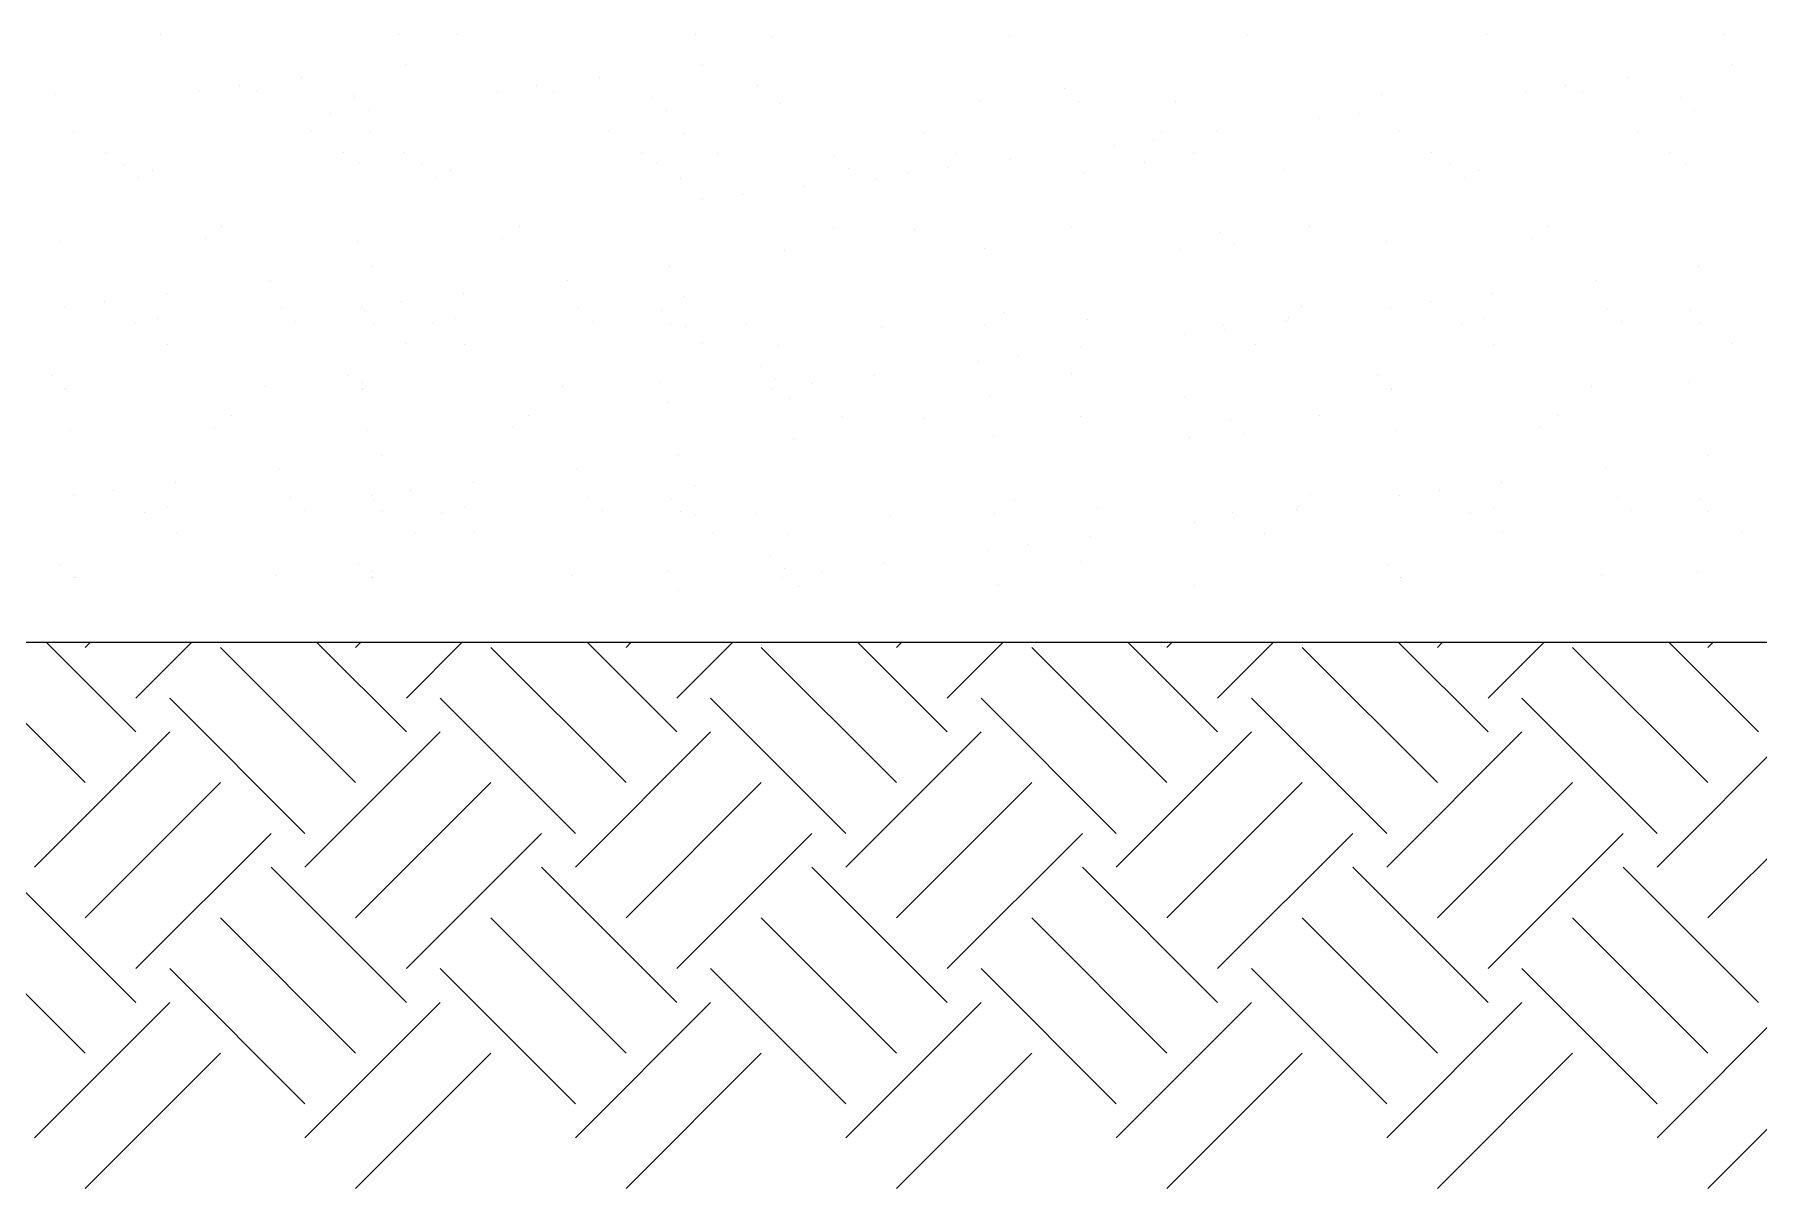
# Model space of a CAD drawing. Extents: x 109 to 4309, y -673 to 2245.
# Drawn here: x 822 to 1272.8, y 578.9 to 880.5 of the extents above; entities that cross this region are included whole.
import ezdxf

# ---------------------------------------------------------------- set-up
doc = ezdxf.new("R2010")
doc.units = 0
doc.header["$MEASUREMENT"] = 0
for name, color, linetype in [('LEVEL', 2, 'CONTINUOUS'), ('STAIR', 140, 'CONTINUOUS'), ('TREE', 3, 'CONTINUOUS')]:
    doc.layers.add(name, color=color, linetype=linetype)

msp = doc.modelspace()

# ---------------------------------------------------------------- linework, layer by layer
at = {"layer": 'LEVEL'}
for q in [(1302.82, 721.74), (1002.82, 721.74), (2419.1, 721.74)]:
    msp.add_line((802.82, 721.74), q, dxfattribs=at)
at = {"layer": 'STAIR'}
for p, q in [((848.53, 698.27), (825.06, 721.74)), ((835.27, 720.37), (836.64, 721.74)), ((848.53, 707.11), (863.16, 721.74)), ((919.24, 698.27), (895.77, 721.74)), ((905.98, 720.37), (907.35, 721.74)), ((919.24, 707.11), (933.87, 721.74)), ((989.95, 698.27), (966.48, 721.74)), ((976.69, 720.37), (978.06, 721.74)), ((989.95, 707.11), (1004.58, 721.74)), ((1060.66, 698.27), (1037.19, 721.74)), ((1047.4, 720.37), (1048.77, 721.74)), ((1060.66, 707.11), (1075.29, 721.74)), ((1131.37, 698.27), (1107.9, 721.74)), ((1118.11, 720.37), (1119.49, 721.74)), ((1131.37, 707.11), (1146, 721.74)), ((1202.08, 698.27), (1178.61, 721.74)), ((1188.82, 720.37), (1190.2, 721.74)), ((1202.08, 707.11), (1216.71, 721.74)), ((1272.79, 698.27), (1249.32, 721.74)), ((1259.53, 720.37), (1260.91, 721.74)), ((835.27, 685.01), (799.91, 720.37)), ((905.98, 685.01), (870.63, 720.37)), ((976.69, 685.01), (941.34, 720.37)), ((1047.4, 685.01), (1012.05, 720.37)), ((1118.11, 685.01), (1082.76, 720.37)), ((1188.82, 685.01), (1153.47, 720.37)), ((1259.53, 685.01), (1224.18, 720.37)), ((892.72, 671.75), (857.37, 707.11)), ((963.43, 671.75), (928.08, 707.11)), ((1034.14, 671.75), (998.79, 707.11)), ((1104.85, 671.75), (1069.5, 707.11)), ((1175.57, 671.75), (1140.21, 707.11)), ((1246.28, 671.75), (1210.92, 707.11)), ((822.01, 662.91), (857.37, 698.27)), ((892.72, 662.91), (928.08, 698.27)), ((963.43, 662.91), (998.79, 698.27)), ((1034.14, 662.91), (1069.5, 698.27)), ((1104.85, 662.91), (1140.21, 698.27)), ((1175.57, 662.91), (1210.92, 698.27)), ((1246.28, 662.91), (1281.63, 698.27)), ((835.27, 649.65), (870.63, 685.01)), ((905.98, 649.65), (941.34, 685.01)), ((976.69, 649.65), (1012.05, 685.01)), ((1047.4, 649.65), (1082.76, 685.01)), ((1118.11, 649.65), (1153.47, 685.01)), ((1188.82, 649.65), (1224.18, 685.01)), ((1259.53, 649.65), (1294.89, 685.01)), ((848.53, 636.4), (883.88, 671.75)), ((919.24, 636.4), (954.59, 671.75)), ((989.95, 636.4), (1025.3, 671.75)), ((1060.66, 636.4), (1096.02, 671.75)), ((1131.37, 636.4), (1166.73, 671.75)), ((1202.08, 636.4), (1237.44, 671.75)), ((848.53, 627.56), (813.17, 662.91)), ((919.24, 627.56), (883.88, 662.91)), ((989.95, 627.56), (954.59, 662.91)), ((1060.66, 627.56), (1025.3, 662.91)), ((1131.37, 627.56), (1096.02, 662.91)), ((1202.08, 627.56), (1166.73, 662.91)), ((1272.79, 627.56), (1237.44, 662.91)), ((835.27, 614.3), (799.91, 649.65)), ((905.98, 614.3), (870.63, 649.65)), ((976.69, 614.3), (941.34, 649.65)), ((1047.4, 614.3), (1012.05, 649.65)), ((1118.11, 614.3), (1082.76, 649.65)), ((1188.82, 614.3), (1153.47, 649.65)), ((1259.53, 614.3), (1224.18, 649.65)), ((892.72, 601.04), (857.37, 636.4)), ((963.43, 601.04), (928.08, 636.4)), ((1034.14, 601.04), (998.79, 636.4)), ((1104.85, 601.04), (1069.5, 636.4)), ((1175.57, 601.04), (1140.21, 636.4)), ((1246.28, 601.04), (1210.92, 636.4)), ((822.01, 592.2), (857.37, 627.56)), ((892.72, 592.2), (928.08, 627.56)), ((963.43, 592.2), (998.79, 627.56)), ((1034.14, 592.2), (1069.5, 627.56)), ((1104.85, 592.2), (1140.21, 627.56)), ((1175.57, 592.2), (1210.92, 627.56)), ((1246.28, 592.2), (1281.63, 627.56)), ((835.27, 578.94), (870.63, 614.3)), ((905.98, 578.94), (941.34, 614.3)), ((976.69, 578.94), (1012.05, 614.3)), ((1047.4, 578.94), (1082.76, 614.3)), ((1118.11, 578.94), (1153.47, 614.3)), ((1188.82, 578.94), (1224.18, 614.3)), ((1259.53, 578.94), (1294.89, 614.3))]:
    msp.add_line(p, q, dxfattribs=at)
at = {"layer": 'TREE', "linetype": 'CONTINUOUS'}
for p, q in [((854.84, 880.42), (854.84, 880.42)), ((917.12, 880.54), (917.12, 880.54)), ((932.58, 880.42), (932.58, 880.42)), ((994.86, 880.54), (994.86, 880.54)), ((1014.72, 880.08), (1014.72, 880.08)), ((1077, 880.2), (1077, 880.2)), ((1139.29, 880.31), (1139.29, 880.31)), ((1201.57, 880.42), (1201.57, 880.42)), ((1263.85, 880.54), (1263.85, 880.54)), ((919.05, 872.81), (919.05, 872.81)), ((996.79, 872.81), (996.79, 872.81)), ((1265.78, 872.81), (1265.78, 872.81)), ((865.22, 865.72), (865.22, 865.72)), ((875.63, 867.1), (875.63, 867.1)), ((879.94, 865.6), (879.94, 865.6)), ((891.89, 869.24), (891.89, 869.24)), ((942.95, 865.72), (942.95, 865.72)), ((953.36, 867.1), (953.36, 867.1)), ((957.68, 865.6), (957.68, 865.6)), ((969.62, 869.24), (969.62, 869.24)), ((1011.18, 867.16), (1011.18, 867.16)), ((1091.21, 866.47), (1091.21, 866.47)), ((1211.95, 865.72), (1211.95, 865.72)), ((1222.36, 867.1), (1222.36, 867.1)), ((1226.68, 865.6), (1226.68, 865.6)), ((1238.62, 869.24), (1238.62, 869.24)), ((827.59, 864.93), (827.59, 864.93)), ((905.33, 864.93), (905.33, 864.93)), ((905.72, 864.01), (905.72, 864.01)), ((983.46, 864.01), (983.46, 864.01)), ((1016.79, 862.56), (1016.79, 862.56)), ((1069.14, 863.23), (1069.14, 863.23)), ((1094.9, 863.09), (1094.9, 863.09)), ((1120.31, 862.98), (1120.31, 862.98)), ((1174.32, 864.93), (1174.32, 864.93)), ((1252.45, 864.01), (1252.45, 864.01)), ((899.53, 860.01), (899.53, 860.01)), ((909.41, 860.63), (909.41, 860.63)), ((987.14, 860.63), (987.14, 860.63)), ((1158.11, 858.64), (1158.11, 858.64)), ((1168.52, 860.01), (1168.52, 860.01)), ((1256.14, 860.63), (1256.14, 860.63)), ((832.2, 855.06), (832.2, 855.06)), ((894.48, 855.17), (894.48, 855.17)), ((909.93, 855.06), (909.93, 855.06)), ((972.22, 855.17), (972.22, 855.17)), ((992.08, 854.72), (992.08, 854.72)), ((1054.36, 854.83), (1054.36, 854.83)), ((1114.69, 852.92), (1114.69, 852.92)), ((1116.64, 854.94), (1116.64, 854.94)), ((1130.95, 855.06), (1130.95, 855.06)), ((1178.93, 855.06), (1178.93, 855.06)), ((1241.21, 855.17), (1241.21, 855.17)), ((840.63, 849.68), (840.63, 849.68)), ((902.91, 849.8), (902.91, 849.8)), ((918.37, 849.68), (918.37, 849.68)), ((980.65, 849.8), (980.65, 849.8)), ((1000.51, 849.34), (1000.51, 849.34)), ((1031.09, 848.91), (1031.09, 848.91)), ((1062.79, 849.46), (1062.79, 849.46)), ((1077.11, 847.97), (1077.11, 847.97)), ((1104.28, 851.55), (1104.28, 851.55)), ((1125.08, 849.57), (1125.08, 849.57)), ((1187.36, 849.68), (1187.36, 849.68)), ((1249.64, 849.8), (1249.64, 849.8)), ((845.6, 846.46), (845.6, 846.46)), ((849.28, 843.08), (849.28, 843.08)), ((852.97, 844.9), (852.97, 844.9)), ((906.99, 846.85), (906.99, 846.85)), ((923.33, 846.46), (923.33, 846.46)), ((927.02, 843.08), (927.02, 843.08)), ((930.71, 844.9), (930.71, 844.9)), ((984.72, 846.85), (984.72, 846.85)), ((1034.78, 845.54), (1034.78, 845.54)), ((1050.44, 844.46), (1050.44, 844.46)), ((1060.85, 845.83), (1060.85, 845.83)), ((1096.19, 844.48), (1096.19, 844.48)), ((1112.3, 847.15), (1112.3, 847.15)), ((1148.54, 845.14), (1148.54, 845.14)), ((1192.33, 846.46), (1192.33, 846.46)), ((1196.02, 843.08), (1196.02, 843.08)), ((1199.7, 844.9), (1199.7, 844.9)), ((1253.72, 846.85), (1253.72, 846.85)), ((991.01, 842.78), (991.01, 842.78)), ((1007.02, 838.74), (1007.02, 838.74)), ((1023.28, 840.89), (1023.28, 840.89)), ((1042.17, 842.53), (1042.17, 842.53)), ((996.61, 837.37), (996.61, 837.37)), ((870.99, 830.34), (870.99, 830.34)), ((948.73, 830.34), (948.73, 830.34)), ((1030.87, 830), (1030.87, 830)), ((1052.18, 829.59), (1052.18, 829.59)), ((1093.16, 830.11), (1093.16, 830.11)), ((1155.44, 830.23), (1155.44, 830.23)), ((1217.72, 830.34), (1217.72, 830.34)), ((828.85, 826.39), (828.85, 826.39)), ((866.68, 827.14), (866.68, 827.14)), ((906.59, 826.39), (906.59, 826.39)), ((944.42, 827.14), (944.42, 827.14)), ((1132.21, 828.91), (1132.21, 828.91)), ((1135.89, 825.53), (1135.89, 825.53)), ((1175.58, 826.39), (1175.58, 826.39)), ((1213.42, 827.14), (1213.42, 827.14)), ((1018.05, 824.02), (1018.05, 824.02)), ((1070.4, 824.69), (1070.4, 824.69)), ((1121.57, 824.45), (1121.57, 824.45)), ((883.66, 816.37), (883.66, 816.37)), ((910.33, 819.88), (910.33, 819.88)), ((961.39, 816.37), (961.39, 816.37)), ((988.06, 819.88), (988.06, 819.88)), ((1230.39, 816.37), (1230.39, 816.37)), ((1257.06, 819.88), (1257.06, 819.88)), ((856.49, 812.79), (856.49, 812.79)), ((934.23, 812.79), (934.23, 812.79)), ((992.05, 812.04), (992.05, 812.04)), ((1203.22, 812.79), (1203.22, 812.79)), ((829.82, 809.28), (829.82, 809.28)), ((840.23, 810.65), (840.23, 810.65)), ((886.59, 808.9), (886.59, 808.9)), ((907.56, 809.28), (907.56, 809.28)), ((908.25, 808.31), (908.25, 808.31)), ((917.97, 810.65), (917.97, 810.65)), ((964.33, 808.9), (964.33, 808.9)), ((985.98, 808.31), (985.98, 808.31)), ((1075.77, 807.97), (1075.77, 807.97)), ((1153.29, 809.58), (1153.29, 809.58)), ((1176.55, 809.28), (1176.55, 809.28)), ((1186.96, 810.65), (1186.96, 810.65)), ((1233.32, 808.9), (1233.32, 808.9)), ((1254.98, 808.31), (1254.98, 808.31)), ((848.35, 804.97), (848.35, 804.97)), ((854.23, 806.36), (854.23, 806.36)), ((890.28, 805.52), (890.28, 805.52)), ((910.63, 805.09), (910.63, 805.09)), ((926.08, 804.97), (926.08, 804.97)), ((931.97, 806.36), (931.97, 806.36)), ((968.01, 805.52), (968.01, 805.52)), ((988.37, 805.09), (988.37, 805.09)), ((992.27, 804.24), (992.27, 804.24)), ((1008.23, 804.64), (1008.23, 804.64)), ((1043.43, 803.99), (1043.43, 803.99)), ((1070.51, 804.75), (1070.51, 804.75)), ((1097.45, 805.94), (1097.45, 805.94)), ((1132.8, 804.86), (1132.8, 804.86)), ((1133.13, 803.56), (1133.13, 803.56)), ((1149.39, 805.71), (1149.39, 805.71)), ((1149.8, 806.61), (1149.8, 806.61)), ((1195.08, 804.97), (1195.08, 804.97)), ((1200.96, 806.36), (1200.96, 806.36)), ((1237.01, 805.52), (1237.01, 805.52)), ((1257.36, 805.09), (1257.36, 805.09)), ((856.78, 799.6), (856.78, 799.6)), ((919.06, 799.71), (919.06, 799.71)), ((934.52, 799.6), (934.52, 799.6)), ((996.8, 799.71), (996.8, 799.71)), ((1016.66, 799.26), (1016.66, 799.26)), ((1095.55, 798.62), (1095.55, 798.62)), ((1122.72, 802.19), (1122.72, 802.19)), ((1141.23, 799.49), (1141.23, 799.49)), ((1203.51, 799.6), (1203.51, 799.6)), ((1265.8, 799.71), (1265.8, 799.71)), ((1011.96, 793.8), (1011.96, 793.8)), ((1068.88, 795.11), (1068.88, 795.11)), ((1079.29, 796.48), (1079.29, 796.48)), ((826.47, 791.34), (826.47, 791.34)), ((904.2, 791.34), (904.2, 791.34)), ((907.68, 789.57), (907.68, 789.57)), ((985.41, 789.57), (985.41, 789.57)), ((1015.65, 790.42), (1015.65, 790.42)), ((1025.46, 789.39), (1025.46, 789.39)), ((1041.72, 791.53), (1041.72, 791.53)), ((1093.17, 792.03), (1093.17, 792.03)), ((1173.2, 791.34), (1173.2, 791.34)), ((1254.41, 789.57), (1254.41, 789.57)), ((830.11, 787.86), (830.11, 787.86)), ((830.15, 787.96), (830.15, 787.96)), ((882.46, 788.52), (882.46, 788.52)), ((907.85, 787.86), (907.85, 787.86)), ((907.89, 787.96), (907.89, 787.96)), ((960.2, 788.52), (960.2, 788.52)), ((987.88, 784.44), (987.88, 784.44)), ((1015.05, 788.02), (1015.05, 788.02)), ((1019.31, 785.49), (1019.31, 785.49)), ((1071.66, 786.16), (1071.66, 786.16)), ((1122.83, 785.91), (1122.83, 785.91)), ((1176.84, 787.86), (1176.84, 787.86)), ((1176.89, 787.96), (1176.89, 787.96)), ((1229.19, 788.52), (1229.19, 788.52)), ((873.46, 781.03), (873.46, 781.03)), ((951.2, 781.03), (951.2, 781.03)), ((1033.34, 780.69), (1033.34, 780.69)), ((1054.65, 780.28), (1054.65, 780.28)), ((1095.62, 780.8), (1095.62, 780.8)), ((1157.91, 780.91), (1157.91, 780.91)), ((1220.19, 781.03), (1220.19, 781.03)), ((831.32, 777.08), (831.32, 777.08)), ((869.15, 777.82), (869.15, 777.82)), ((909.06, 777.08), (909.06, 777.08)), ((946.89, 777.82), (946.89, 777.82)), ((1072.87, 775.38), (1072.87, 775.38)), ((1134.67, 779.59), (1134.67, 779.59)), ((1138.36, 776.21), (1138.36, 776.21)), ((1178.05, 777.08), (1178.05, 777.08)), ((1215.88, 777.82), (1215.88, 777.82)), ((1020.52, 774.71), (1020.52, 774.71)), ((1124.03, 775.13), (1124.03, 775.13)), ((886.13, 767.05), (886.13, 767.05)), ((912.79, 770.56), (912.79, 770.56)), ((963.86, 767.05), (963.86, 767.05)), ((990.53, 770.56), (990.53, 770.56)), ((1232.86, 767.05), (1232.86, 767.05)), ((1259.53, 770.56), (1259.53, 770.56)), ((858.96, 763.48), (858.96, 763.48)), ((936.7, 763.48), (936.7, 763.48)), ((994.52, 762.72), (994.52, 762.72)), ((1205.69, 763.48), (1205.69, 763.48)), ((832.29, 759.97), (832.29, 759.97)), ((842.7, 761.34), (842.7, 761.34)), ((889.06, 759.58), (889.06, 759.58)), ((910.03, 759.97), (910.03, 759.97)), ((910.72, 758.99), (910.72, 758.99)), ((920.44, 761.34), (920.44, 761.34)), ((966.8, 759.58), (966.8, 759.58)), ((988.45, 758.99), (988.45, 758.99)), ((1078.24, 758.66), (1078.24, 758.66)), ((1155.76, 760.27), (1155.76, 760.27)), ((1179.02, 759.97), (1179.02, 759.97)), ((1189.43, 761.34), (1189.43, 761.34)), ((1235.79, 759.58), (1235.79, 759.58)), ((1257.45, 758.99), (1257.45, 758.99)), ((850.82, 755.66), (850.82, 755.66)), ((856.7, 757.05), (856.7, 757.05)), ((892.74, 756.2), (892.74, 756.2)), ((913.1, 755.77), (913.1, 755.77)), ((928.55, 755.66), (928.55, 755.66)), ((934.43, 757.05), (934.43, 757.05)), ((970.48, 756.2), (970.48, 756.2)), ((990.84, 755.77), (990.84, 755.77)), ((994.74, 754.92), (994.74, 754.92)), ((1010.7, 755.32), (1010.7, 755.32)), ((1045.9, 754.68), (1045.9, 754.68)), ((1072.98, 755.43), (1072.98, 755.43)), ((1099.92, 756.62), (1099.92, 756.62)), ((1125.19, 752.88), (1125.19, 752.88)), ((1135.26, 755.55), (1135.26, 755.55)), ((1135.6, 754.25), (1135.6, 754.25)), ((1151.86, 756.39), (1151.86, 756.39)), ((1152.27, 757.29), (1152.27, 757.29)), ((1197.55, 755.66), (1197.55, 755.66)), ((1203.43, 757.05), (1203.43, 757.05)), ((1239.48, 756.2), (1239.48, 756.2)), ((1259.83, 755.77), (1259.83, 755.77)), ((859.25, 750.29), (859.25, 750.29)), ((921.53, 750.4), (921.53, 750.4)), ((936.99, 750.29), (936.99, 750.29)), ((999.27, 750.4), (999.27, 750.4)), ((1019.13, 749.95), (1019.13, 749.95)), ((1098.02, 749.3), (1098.02, 749.3)), ((1143.7, 750.17), (1143.7, 750.17)), ((1205.98, 750.29), (1205.98, 750.29)), ((1268.26, 750.4), (1268.26, 750.4)), ((1014.43, 744.48), (1014.43, 744.48)), ((1071.35, 745.79), (1071.35, 745.79)), ((1081.76, 747.16), (1081.76, 747.16)), ((828.94, 742.03), (828.94, 742.03)), ((906.67, 742.03), (906.67, 742.03)), ((910.14, 740.26), (910.14, 740.26)), ((987.88, 740.26), (987.88, 740.26)), ((1018.12, 741.1), (1018.12, 741.1)), ((1027.92, 740.07), (1027.92, 740.07)), ((1044.18, 742.21), (1044.18, 742.21)), ((1095.64, 742.71), (1095.64, 742.71)), ((1175.67, 742.03), (1175.67, 742.03)), ((1256.88, 740.26), (1256.88, 740.26)), ((832.58, 738.54), (832.58, 738.54)), ((832.62, 738.65), (832.62, 738.65)), ((884.93, 739.21), (884.93, 739.21)), ((910.32, 738.54), (910.32, 738.54)), ((910.36, 738.65), (910.36, 738.65)), ((962.67, 739.21), (962.67, 739.21)), ((990.35, 735.13), (990.35, 735.13)), ((1017.51, 738.7), (1017.51, 738.7)), ((1021.78, 736.17), (1021.78, 736.17)), ((1074.13, 736.84), (1074.13, 736.84)), ((1125.29, 736.59), (1125.29, 736.59)), ((1179.31, 738.54), (1179.31, 738.54)), ((1179.35, 738.65), (1179.35, 738.65)), ((1231.66, 739.21), (1231.66, 739.21))]:
    msp.add_line(p, q, dxfattribs=at)

doc.saveas('drawing.dxf')
